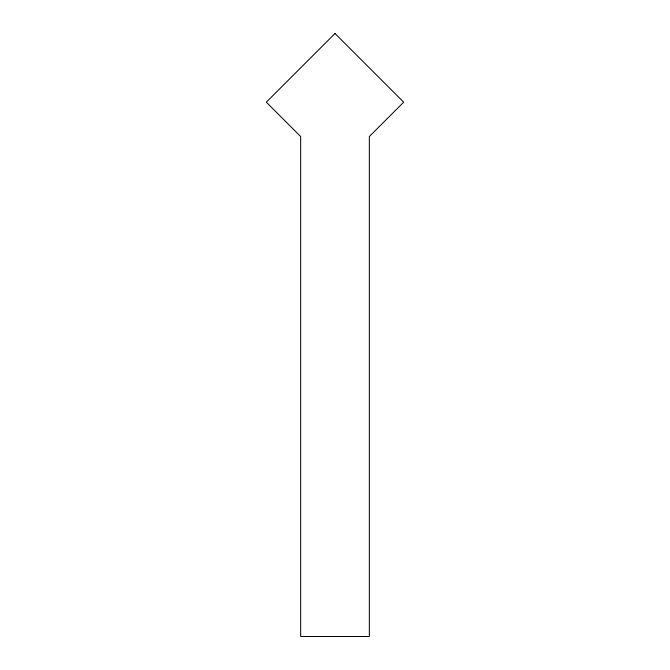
<?xml version="1.0" encoding="UTF-8"?>
<svg xmlns="http://www.w3.org/2000/svg" width="670" height="670" viewBox="0 0 670 670"><rect width="100%" height="100%" fill="white"/><g stroke="black" fill="none" stroke-linecap="round" stroke-linejoin="round"><path stroke-width="1" d="M335 33.5L266.317 102.183L300.663 136.521L300.663 636.5L369.338 636.5L369.338 136.521L403.683 102.183L335 33.5"/></g></svg>
